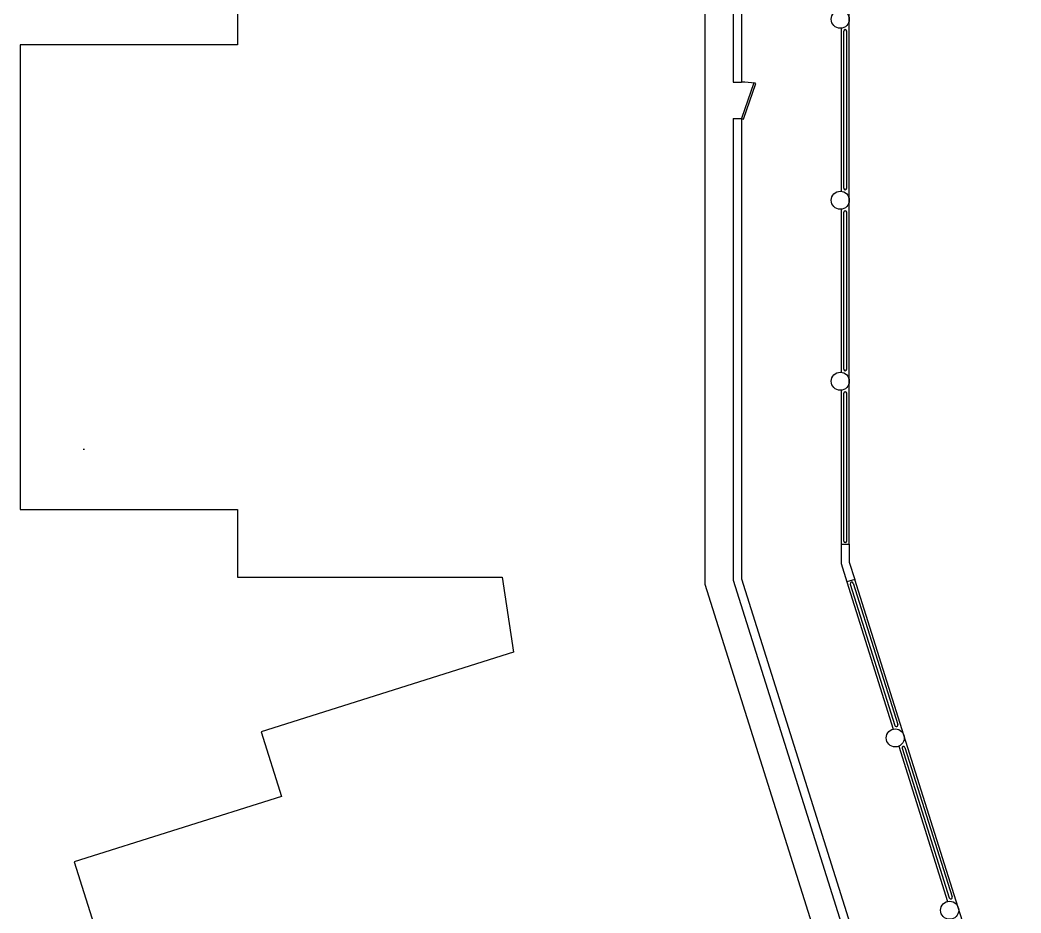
# Model space of a CAD drawing. Header units: inches. Extents: x -362 to 1240, y -1298 to 2007.
# Drawn here: x -42 to 621, y -308 to 284 of the extents above; entities that cross this region are included whole.
import ezdxf

# ---------------------------------------------------------------- set-up
doc = ezdxf.new("R2010")
doc.units = ezdxf.units.IN
doc.header["$LTSCALE"] = 10
doc.header["$MEASUREMENT"] = 0
for name, color, linetype in [('A-DOOR', 2, 'CONTINUOUS'), ('A-FLOR', 3, 'CONTINUOUS'), ('A-ROOF', 2, 'CONTINUOUS'), ('A-WALL', 5, 'CONTINUOUS')]:
    doc.layers.add(name, color=color, linetype=linetype)

msp = doc.modelspace()

# ---------------------------------------------------------------- linework, layer by layer
at = {"layer": 'A-DOOR'}
for p, q in [((444.45, 242.74), (436.26, 219.26)), ((437.61, 218.84), (445.8, 242.32)), ((445.8, 242.32), (444.45, 242.74)), ((436.26, 219.26), (437.61, 218.84))]:
    msp.add_line(p, q, dxfattribs=at)
msp.add_arc((437.43, 196.71), 46.56, 80.3063, 91.43937, dxfattribs=at)
at = {"layer": 'A-FLOR'}
for p, q in [((504.01, 172.94), (504.01, 277.07)), ((506.01, 172.94), (506.01, 277.07)), ((504.01, 52.94), (504.01, 157.07)), ((506.01, 52.94), (506.01, 157.07)), ((504.01, -60.99), (504.01, 37.07)), ((506.01, -60.99), (506.01, 37.07)), ((508.4, -89.47), (537.95, -183.21)), ((510.31, -88.87), (539.86, -182.61)), ((542.72, -198.34), (573.98, -297.47)), ((544.63, -197.74), (575.89, -296.87))]:
    msp.add_line(p, q, dxfattribs=at)
at = {"layer": 'A-FLOR', "extrusion": (4.55442e-15, 0.000187714, 1)}
for centre in [(505.01, 277.07, 0.05), (505.01, 157.07, 0.03), (505.01, 37.07, 0.01)]:
    msp.add_arc(centre, 1, 0, 180, dxfattribs=at)
at = {"layer": 'A-FLOR', "extrusion": (4.63861e-15, 0.000187714, 1)}
for centre in [(505.01, 172.94, 0.03), (505.01, 52.94, 0.01), (505.01, -60.99, -0.01)]:
    msp.add_arc(centre, 1, 180, 0, dxfattribs=at)
at = {"layer": 'A-FLOR', "extrusion": (5.64467e-05, -0.000179026, 1)}
for centre, start, end in [((509.35, -89.17, 0.04), 17.5, 197.5), ((543.68, -198.04, 0.07), 17.5, 197.5), ((574.93, -297.17, 0.09), 197.5, 17.5)]:
    msp.add_arc(centre, 1, start, end, dxfattribs=at)
at = {"layer": 'A-FLOR', "extrusion": (-5.64364e-05, 0.000179029, 1)}
msp.add_arc((538.91, -182.91, -0.06), 1, 197.49669, 17.49669, dxfattribs=at)
at = {"layer": 'A-ROOF'}
for p, q in [((102.26, 340.01), (102.26, 268.01)), ((-41.74, 268.01), (-41.74, -39.99)), ((102.26, 268.01), (-41.74, 268.01)), ((-41.74, -39.99), (102.26, -39.99)), ((102.26, -39.99), (102.26, -84.99)), ((102.26, -84.99), (277.69, -84.99)), ((277.69, -84.99), (285.33, -134.64)), ((285.33, -134.64), (118.02, -187.38)), ((118.02, -187.38), (131.55, -230.3)), ((131.55, -230.3), (-5.78, -273.6)), ((-5.78, -273.6), (86.83, -567.35))]:
    msp.add_line(p, q, dxfattribs=at)
at = {"layer": 'A-WALL'}
for p, q in [((430.76, 717.01), (430.76, 243.26)), ((436.26, 717.01), (436.26, 243.26)), ((507.76, 165.01), (507.76, 303.26)), ((412.16, -89.71), (412.16, 292.83)), ((502.26, 279.03), (502.26, 170.99)), ((430.76, 243.26), (436.26, 243.26)), ((430.76, 219.26), (430.76, -86.84)), ((430.76, 219.26), (436.26, 219.26)), ((436.26, 219.26), (436.26, -86)), ((507.76, 45.01), (507.76, 165.01)), ((502.26, 159.03), (502.26, 50.99)), ((507.76, -62.99), (507.76, 45.01)), ((502.26, 39.03), (502.26, -62.99)), ((0, 0), (1, 0)), ((0, 0), (1, 0)), ((502.26, -62.99), (507.76, -62.99)), ((502.26, -62.99), (502.26, -75.84)), ((507.76, -62.99), (507.76, -74.99)), ((502.26, -75.84), (506.13, -88.09)), ((507.76, -74.99), (511.37, -86.44)), ((436.27, -86), (528.05, -377.13)), ((530.82, -466.06), (412.16, -89.71)), ((430.77, -86.84), (522.8, -378.78)), ((511.37, -86.44), (506.13, -88.09)), ((506.13, -88.09), (536.87, -185.6)), ((543.91, -189.65), (511.37, -86.44)), ((579.93, -303.9), (543.91, -189.65)), ((540.46, -197.01), (572.89, -299.86)), ((621.5, -435.74), (579.93, -303.9))]:
    msp.add_line(p, q, dxfattribs=at)
for centre in [(501.76, 285.01), (501.76, 165.01), (501.76, 45.01), (538.19, -191.45), (574.21, -305.71)]:
    msp.add_circle(centre, 6, dxfattribs=at)

doc.saveas('drawing.dxf')
